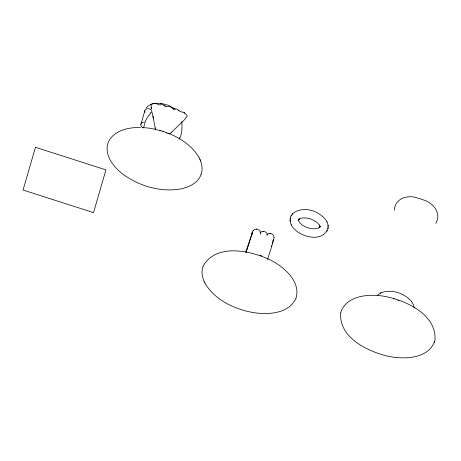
<?xml version="1.0" encoding="UTF-8"?>
<svg xmlns="http://www.w3.org/2000/svg" width="461" height="461" viewBox="0 0 461 461"><rect width="100%" height="100%" fill="white"/><g stroke="black" fill="none" stroke-linecap="round" stroke-linejoin="round"><path stroke-width="0.69" d="M164.007 105.166L165.879 106.652L162.842 104.601L159.01 104.86L155.974 103.431L154.17 103.437L151.006 104.215L151.404 109.021L151.093 107.373M140.438 127.455C128.463 127.271 113.331 130.371 108.156 142.622C103.754 155.42 114.132 167.787 123.853 174.84C139.81 186.221 160.232 192.156 179.761 189.114C188.313 187.627 197.711 183.363 201.019 174.736M340.725 312.8C338.593 337.688 367.832 351.553 388.214 356.267C404.188 359.661 429.099 358.963 434.948 340.368C437.057 314.022 404.591 299.708 382.918 296.077C368.045 293.709 345.658 295.835 340.731 312.777M171.763 132.071L184.636 119.549L187.275 116.045L186.78 115.054L183.587 112.277L180.286 111.677L176.92 109.096L173.18 109.009L173.607 109.13M181.911 121.525C181.916 127.484 182.544 133.955 179.018 139.176M290.182 218.698L290.228 221.816L291.312 225.02M328.053 227.999L328.007 224.882L326.924 221.678M143.924 126.908L144.598 123.283M267.559 259.508L273.114 241.864L274.099 237.288M290.217 218.491L290.96 216.111L292.366 213.985M291.173 224.743C297.155 236.626 322.596 244.1 328.019 228.207M290.136 219.01L290.269 218.18M327.973 228.518L328.105 227.688M260.505 233.992L260.557 232.949M394.547 210.21C394.391 198.437 408.181 194.288 417.689 198.086A25.862 14.643 18.5 0 1 422.996 199.786C432.931 202.373 442.122 213.478 435.754 223.418M201.002 174.788C203.14 169.25 201.912 162.94 199.169 157.841M252.179 233.231L252.011 233.848L252.305 232.736L252.421 234.326M273.69 239.829L273.782 239.495M273.534 240.394L273.707 239.766M252.098 233.525L246.116 252.64M140.905 124.257L144.875 110.588M245.719 252.127L252.956 230.921M260.079 255.688L260.298 255.025M261.352 256.097L261.571 255.434M271.241 246.301L271.443 245.707M203.168 266.078C216.013 243.028 250.974 250.513 270.388 260.021C284.016 266.769 301.114 281.613 295.997 298.296M434.274 342.632L434.631 341.566M203.128 266.181C201.215 271.149 201.993 276.796 204.188 281.544M272.18 243.512L272.347 243.016M272.664 242.094L272.947 241.276M273.091 240.878L273.425 239.951M273.338 240.181L273.108 240.821L273.223 240.509M251.781 233.641L252.132 232.69M145.129 121.744L147.197 117.814L151.018 112.576M273.586 239.547L273.534 239.634M295.939 298.451C288.367 314.269 267.265 314.921 252.19 312.391C233.785 308.853 214.676 299.869 204.955 283.112M291.358 215.368L290.96 216.111M326.878 231.33L327.275 230.586M179.536 138.283L179.778 137.833M319.784 227.054L319.381 227.55M150.718 112.991L151.006 112.582M253.164 230.638C255.296 227.653 260.546 229.324 260.563 232.989M252.928 230.961L253.198 230.598M273.125 240.227L273.396 239.864M146.206 107.96L148.183 105.978L151.364 104.249M292.516 213.818C302.819 204.984 320.758 210.827 327.062 221.954M292.153 214.227L292.729 213.576M260.113 232.811C262.269 229.878 267.461 231.56 267.478 235.208M266.74 234.931C268.896 232.004 274.088 233.687 274.099 237.329M170.121 133.73L171.78 132.053M377.288 295.311L380.555 293.04M380.809 292.914C391.245 288.695 404.314 293.035 411.454 301.396M380.313 293.161L381.045 292.798M152.234 103.961L155.939 103.258L160.791 103.345M154.85 103.356L154.17 103.437M256.143 229.088L256.552 229.082M263.058 231.307L263.467 231.295M269.685 233.427L270.088 233.422M142.737 127.53L149.658 128.21L156.429 129.501M161.511 103.437L168.939 105.46L175.411 109.205M160.682 103.333L161.604 103.448M159.264 130.33L156.994 129.823M159.385 130.348L160.347 130.596M160.514 130.659L162.819 131.316M393.498 298.751L394.143 298.907M167.602 133.183L168.369 133.465M167.539 133.16L166.335 132.607M162.842 131.322L163.286 131.483M165.856 106.641L170.172 106.641L173.25 109.026M397.97 300.134L398.586 300.382M169.129 133.569C181.081 138.605 192.767 146.246 199.181 157.858M163.419 131.541L166.196 132.532M168.49 133.529L169.066 133.921M166.369 132.624L166.398 132.641A4.339 0.934 12.1 0 0 166.312 132.538M184.694 112.98L184.1 112.542M178.367 110.029L178.995 110.686M411.667 301.69L413.321 304.571L414.353 308.057M411.316 301.212L411.806 301.88M200.598 160.998L199.947 159.425M204.177 281.527L204.961 283.129M152.182 112.743L153.127 117.157L152.983 116.483M153.11 117.065L153.375 118.339M153.231 117.653L155.536 129.939M155.213 127.864L155.397 129.011M328.088 225.429L328.117 225.752M328.134 225.971L328.157 226.299M290.078 220.398L290.107 220.727M290.119 220.946L290.148 221.268M163.396 131.494A3.025 0.426 14.1 0 1 163.522 131.552M160.457 130.607A2.484 0.369 12.7 0 1 160.624 130.67M144.915 112.305A3.596 2.968 16.2 0 1 147.9 108.663A3.596 2.968 16.2 0 1 151.842 112.254M143.446 127.968A3.596 2.968 16.2 0 1 140.962 124.055A3.596 2.968 16.2 0 1 145.33 122.338M298.371 219.874L298.423 220.519L298.884 219.159L298.371 219.903L298.532 220.877L298.428 220.537L300.278 223.389C304.865 227.711 312.333 229.86 317.871 228.31L319.882 226.795L319.306 224.98L319.444 225.25L317.957 223.308C313.371 218.987 305.902 216.837 300.37 218.393L298.353 219.909M319.882 226.501L319.784 227.089L319.807 226.161L319.784 227.089L319.905 226.495M298.428 219.592L298.33 220.202L298.861 219.148L298.428 219.638M252.369 232.436L252.161 233.295L252.369 232.436M35.468 147.295L23.05 190.047L93.531 212.63L105.949 169.879L35.468 147.295M319.865 226.795L319.773 227.077L319.819 226.178L319.894 226.835M319.911 226.789L319.623 227.336L319.911 226.789M299.212 218.923L298.901 219.154L299.212 218.923"/></g></svg>
